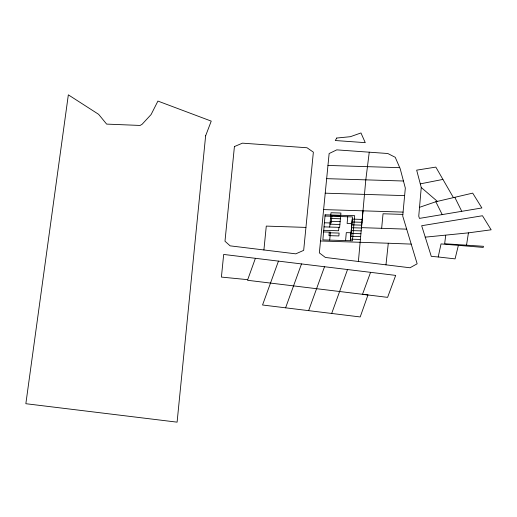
<?xml version="1.0" encoding="UTF-8"?>
<svg xmlns="http://www.w3.org/2000/svg" width="517" height="517" viewBox="0 0 517 517"><rect width="100%" height="100%" fill="white"/><g stroke="black" fill="none" stroke-linecap="round" stroke-linejoin="round"><path stroke-width="0.78" d="M453.415 197.61L435.831 167.101L416.657 170.151L421.252 187.497L418.751 216.145L419.436 218.394L481.876 207.963L472.693 193.119L435.837 201.746L442.158 214.503M329.717 227.06L331.003 212.745L340.916 213.043L339.63 227.357L324.036 226.885M329.717 240.108L330.434 232.146L323.577 231.939M331.862 216.255L331.255 222.989L324.405 222.782M338.906 227.331L338.596 230.769L323.726 230.323M345.582 240.586L346.3 232.624L351.03 232.76M347.721 216.759L347.12 223.46L351.857 223.602M350.319 240.728L352.458 216.907L325.006 216.041M362.986 210.833L358.397 261.479M402.866 214.4L402.711 215.996L417.161 263.793L410.013 267.774L325.38 257.453L319.344 252.897L329.135 153.543L336.761 149.865L387.802 153.51L395.247 157.304L400.203 168.755L405.328 188.078L402.866 214.4L383.039 213.767L381.649 228.32M263.909 249.963L266.281 226.097L305.935 227.415M385.973 264.84L388.293 243.229L411.215 244.108M445.732 235.338L444.652 243.74L483.453 246.305L483.253 247.417L441.04 243.914L438.203 256.968L431.288 256.374L421.665 225.722L482.458 215.744L491.15 229.8L468.441 232.857L425.155 237.167M369.254 152.185L365.797 179.884L361.461 227.654L406.685 229.141M466.515 245.181L468.441 232.857M458.308 245.62L455.07 258.875L438.203 256.968M331.688 313.457L347.54 269.531M308.63 310.639L324.527 266.733M255.398 258.313L247.494 280.272L387.601 297.359L395.679 275.399L223.674 254.442L221.412 277.086L247.701 279.665M285.604 307.822L301.501 263.922M278.456 261.117L262.546 305.004L360.207 316.947L367.975 294.961L362.514 294.302L370.566 272.343M419.507 207.323L437.246 201.268L421.252 187.497M420.289 183.865L442.869 179.425M403.447 181.008L326.66 178.656M404.624 195.62L325.225 193.177M330.744 215.608L340.658 215.906M330.486 218.471L340.399 218.769M362.217 219.421L352.303 219.124L350.5 239.158L360.414 239.455M330.227 221.334L340.147 221.631M352.045 221.987L361.958 222.284M329.969 224.197L339.889 224.494M351.786 224.85L361.7 225.147M351.528 227.713L361.448 228.01M351.269 230.576L361.189 230.873M351.017 233.438L360.931 233.736M350.759 236.295L360.672 236.592M327.959 165.44L399.731 167.67M323.61 209.585L403.079 212.106M320.508 240.974L388.293 243.229M454.792 197.281L461.681 211.169M325.115 214.813L322.867 239.907L352.432 240.793L354.688 215.699L325.115 214.813M329.2 232.779L328.941 235.642L338.861 235.939L339.113 233.077L329.2 232.779M205.63 135.809L177.098 422.156L25.85 403.712L68.341 94.844L98.631 114.328L106.638 124.106L140.094 125.444L142.104 124.28L151.106 114.528L157.918 101.08L211.233 121.114L205.63 135.809M234.421 146.563L224.985 241.219L230.136 245.853L295.795 253.841L303.673 250.364L313.367 152.153L307.001 147.752L242.441 143.164L234.421 146.563M336.761 138.033L335.281 140.521L365.267 142.66L360.969 132.959L350.352 136.701L336.761 138.033"/></g></svg>
